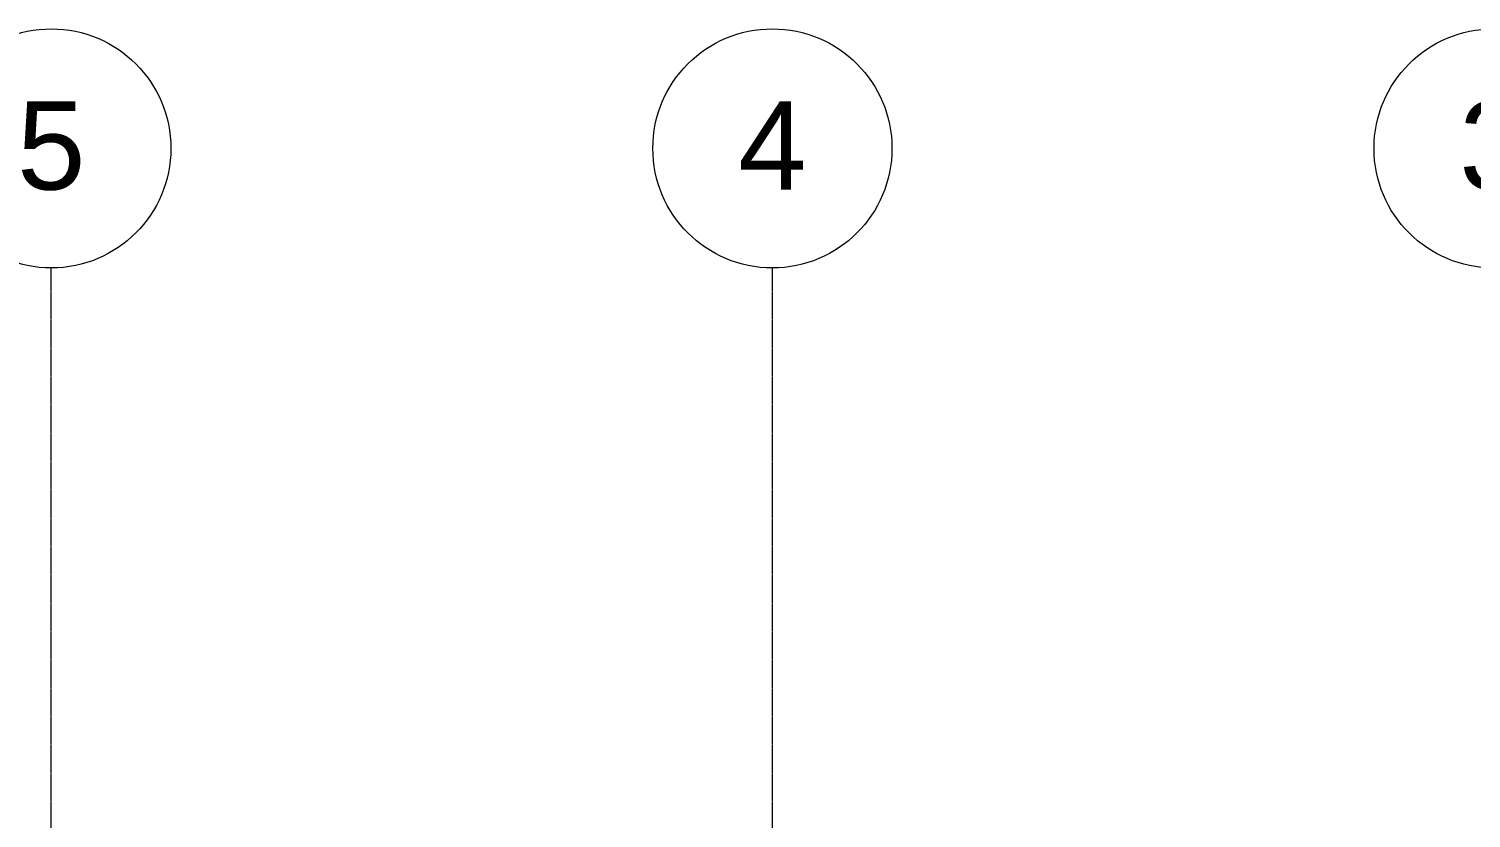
# Model space of a CAD drawing. Header units: inches. Extents: x -54868 to -186, y -265 to 853.
# Drawn here: x -11293 to -10714, y 353 to 670 of the extents above; entities that cross this region are included whole.
import ezdxf

# ---------------------------------------------------------------- set-up
doc = ezdxf.new("R2010")
doc.units = ezdxf.units.IN
doc.header["$MEASUREMENT"] = 0
doc.linetypes.add('Grid Line 1_2_', pattern=[0.875, 0.5, -0.125, 0.125, -0.125])
doc.layers.add('S-GRID', color=1, linetype='Continuous', lineweight=9)
doc.layers.add('S-GRID-IDEN', color=1, linetype='Continuous', lineweight=9)
doc.styles.add('Arial_1', font='arial.ttf', dxfattribs={"height": 35.407186})

# ---------------------------------------------------------------- blocks, each defined once
blk = doc.blocks.new('Grid - Grid Head - Circle-14747-Section 6')
at = {"layer": 'S-GRID-IDEN'}
blk.add_circle((-22796.39, 621.76), 48, dxfattribs=at)

msp = doc.modelspace()

# ---------------------------------------------------------------- linework, layer by layer
at = {"layer": 'S-GRID', "linetype": 'Grid Line 1_2_'}
for p, q in [((-11284.25761, -132), (-11284.25761, 573.76478)), ((-10994.75761, -132), (-10994.75761, 573.76478))]:
    msp.add_line(p, q, dxfattribs=at)

# ---------------------------------------------------------------- block references
at = {"layer": 'S-GRID-IDEN'}
for p in [(11512.13261, 0), (11801.63261, 0), (12091.13261, 0)]:
    msp.add_blockref('Grid - Grid Head - Circle-14747-Section 6', p, dxfattribs=at)

# ---------------------------------------------------------------- next in the draw order: texts
at = {"layer": 'S-GRID-IDEN', "char_height": 35.40719, "width": 32.832, "attachment_point": 2, "line_spacing_factor": 0.938532, "style": 'Arial_1', "bg_fill": 3, "box_fill_scale": 1.25, "bg_fill_color": 0, "bg_fill_transparency": 0}
for s, insert in [('5', (-11284.26684, 640.63852)), ('4', (-10994.76684, 640.63852)), ('3', (-10705.26684, 640.63852))]:
    msp.add_mtext(s, dxfattribs=dict(at, insert=insert))

doc.saveas('drawing.dxf')
